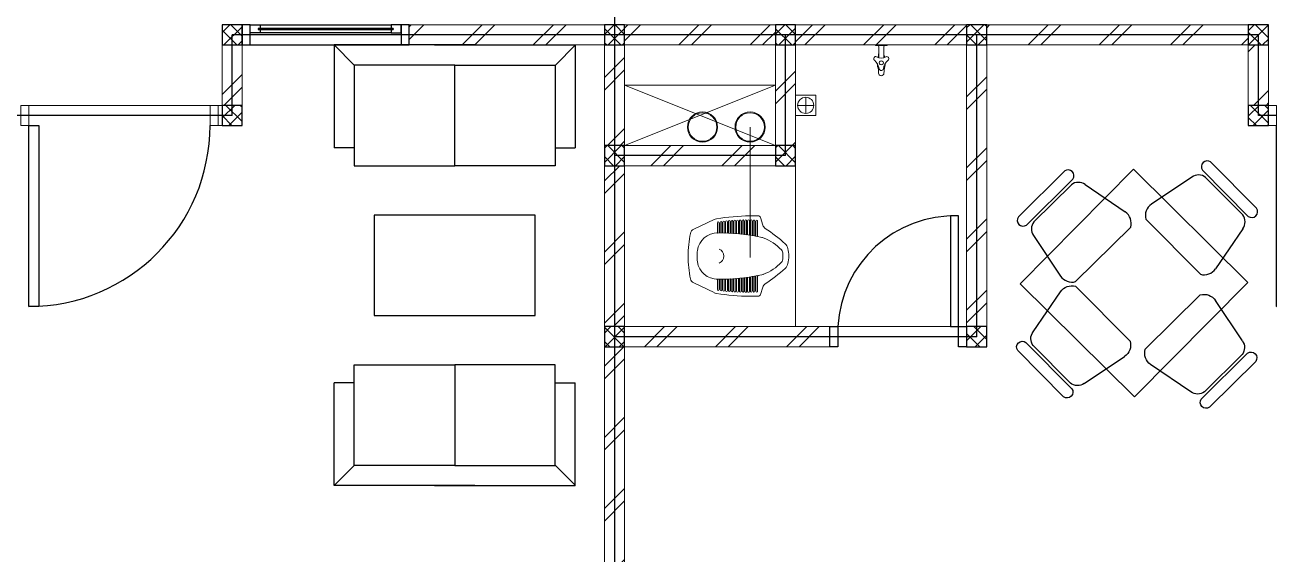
# Model space of a CAD drawing. Header units: millimetres. Extents: x -324 to 75, y -297 to 212.
# Drawn here: x -215.52 to -209.34, y 185.56 to 188.19 of the extents above; entities that cross this region are included whole.
import ezdxf

# ---------------------------------------------------------------- set-up
doc = ezdxf.new("R2010")
doc.units = ezdxf.units.MM
for name, color, linetype, lineweight in [('ars', 11, 'Continuous', 0), ('KOL', 1, 'Continuous', 30), ('KOLOM', 4, 'Continuous', 9), ('lan', 7, 'Continuous', 15), ('SANITAIR', 15, 'Continuous', 9), ('tem', 5, 'Continuous', 20), ('u', 6, 'Continuous', 20)]:
    doc.layers.add(name, color=color, linetype=linetype, lineweight=lineweight)
doc.layers.add('as', color=1, linetype='Continuous', plot=False)
doc.layers.add('FURNITURE', color=68, linetype='Continuous')
doc.layers.add('Kusen', color=30, linetype='Continuous')
doc.styles.add('ATTR', font='romans.shx', dxfattribs={"width": 0.8, "height": 0.56})

# ---------------------------------------------------------------- blocks, each defined once
blk = doc.blocks.new('P-90')
at = {"layer": 'Kusen'}
blk.add_lwpolyline([(374.6908, -21.5979), (374.7408, -21.5979), (374.7408, -22.4979), (374.6908, -22.4979)], close=True, dxfattribs=at)
at = {"layer": 'Kusen', "lineweight": 9}
for points in [[(373.8008, -22.4979), (373.8408, -22.4979), (373.8408, -22.5979), (373.8008, -22.5979)], [(374.7408, -22.4979), (374.7808, -22.4979), (374.7808, -22.5979), (374.7408, -22.5979)]]:
    blk.add_lwpolyline(points, close=True, dxfattribs=at)
at = {"layer": 'Kusen'}
blk.add_arc((374.7408, -22.4979), 0.9, 90, 180, dxfattribs=at)
blk = doc.blocks.new('tamu02')
at = {"linetype": 'Continuous'}
for points in [[(-0.5005, 1.2448), (-0.5998, 1.3453)], [(0.1005, 1.3453), (-0.5985, 1.3453), (-0.5985, 0.8339)], [(-0.0993, 1.3453), (0.5998, 1.3453), (0.5998, 0.8339)], [(0.5005, 1.2448), (0.5998, 1.3453)], [(-0.4993, 0.7444), (0, 0.7444), (0, 1.2448), (-0.4993, 1.2448), (-0.4993, 0.7444)], [(0.5005, 0.7444), (0, 0.7444), (0, 1.2448), (0.5005, 1.2448), (0.5005, 0.7444)], [(-0.4993, 0.8339), (-0.5985, 0.8339)], [(0.5005, 0.8339), (0.5998, 0.8339)], [(-0.4993, -0.2444), (0, -0.2444), (0, -0.7448), (-0.4993, -0.7448), (-0.4993, -0.2444)], [(0.5005, -0.2444), (0, -0.2444), (0, -0.7448), (0.5005, -0.7448), (0.5005, -0.2444)], [(0.1005, -0.8453), (-0.5985, -0.8453), (-0.5985, -0.3339)], [(-0.4993, -0.3339), (-0.5985, -0.3339)], [(-0.0993, -0.8453), (0.5998, -0.8453), (0.5998, -0.3339)], [(0.5005, -0.3339), (0.5998, -0.3339)], [(-0.5005, -0.7448), (-0.5998, -0.8453)], [(0.5005, -0.7448), (0.5998, -0.8453)]]:
    blk.add_lwpolyline(points, dxfattribs=at)
blk.add_lwpolyline([(0.4, 0.5), (0.4, 0), (-0.4, 0), (-0.4, 0.5), (0.4, 0.5)])
blk = doc.blocks.new('T. J2')
at = {"layer": 'Kusen'}
for p, q in [((-0.3692, 0.1), (0.2808, 0.1)), ((-0.4192, 0), (0.3308, 0)), ((0.2808, 0.06), (-0.3692, 0.06))]:
    blk.add_line(p, q, dxfattribs=at)
for points in [[(-0.4592, 0), (-0.4192, 0), (-0.4192, 0.1), (-0.4592, 0.1)], [(0.3308, 0), (0.3708, 0), (0.3708, 0.1), (0.3308, 0.1)]]:
    blk.add_lwpolyline(points, close=True, dxfattribs=at)
for points in [[(-0.3692, 0.0775), (-0.3692, 0.06), (-0.4192, 0.06), (-0.4192, 0.1), (-0.3692, 0.1), (-0.3692, 0.0825), (-0.3792, 0.0825), (-0.3792, 0.0775), (-0.3692, 0.0775)], [(0.2808, 0.0775), (0.2808, 0.06), (0.3308, 0.06), (0.3308, 0.1), (0.2808, 0.1), (0.2808, 0.0825), (0.2908, 0.0825), (0.2908, 0.0775), (0.2808, 0.0775)]]:
    blk.add_lwpolyline(points, dxfattribs=at)
at = {"layer": 'Kusen', "color": 141}
blk.add_lwpolyline([(-0.3792, 0.0775), (0.2908, 0.0775), (0.2908, 0.0825), (-0.3792, 0.0825)], close=True, dxfattribs=at)
blk = doc.blocks.new('K 10.10')
at = {"layer": 'ars'}
h = blk.add_hatch(dxfattribs=at)
h.set_pattern_fill('_USER', color=256, scale=0.05, angle=45, double=1, pattern_type=0)
h.set_pattern_definition([(45, (0, 0), (-0.035355339, 0.035355339), []), (135, (0, 0), (-0.035355339, -0.035355339), [])])
h.paths.add_polyline_path([(1560.5383, 1380.4069), (1560.6383, 1380.4069), (1560.6383, 1380.5069), (1560.5383, 1380.5069)])
at = {"layer": 'KOL'}
blk.add_lwpolyline([(1560.5383, 1380.4069), (1560.6383, 1380.4069), (1560.6383, 1380.5069), (1560.5383, 1380.5069)], close=True, dxfattribs=at)
blk = doc.blocks.new('typikal-1a')
at = {"layer": 'as'}
for p, q in [((0, 5.5), (1.9, 5.5)), ((1.9, 5.1), (1.9, 5.5)), ((1.9, 5.1), (3, 5.1))]:
    blk.add_line(p, q, dxfattribs=at)
at = {"layer": 'lan'}
blk.add_line((2.91, 5.15), (2.01, 5.15), dxfattribs=at)
at = {"layer": 'tem'}
for points in [[(1.02, 5.45), (0.05, 5.45), (0.05, 5.55), (1.02, 5.55)], [(0.05, 2.85), (-0.05, 2.85), (-0.05, 5.45), (0.05, 5.45)], [(1.95, 5.45), (1.85, 5.45), (1.85, 5.15), (1.95, 5.15)], [(1.97, 5.15), (1.95, 5.15), (1.95, 5.05), (1.97, 5.05)]]:
    blk.add_lwpolyline(points, close=True, dxfattribs=at)
at = {"layer": 'FURNITURE'}
blk.add_blockref('tamu02', (0.7934, 4.1047), dxfattribs=at)
at = {"layer": 'KOLOM', "extrusion": (0, 0, -1), "zscale": -1}
for p in [(-1560.5883, -1374.9569), (-1562.4883, -1374.9569), (-1562.4883, -1375.3569)]:
    blk.add_blockref('K 10.10', p, dxfattribs=at)
at = {"layer": 'Kusen', "xscale": -1}
blk.add_blockref('T. J2', (1.3908, 5.45), dxfattribs=at)
at = {"layer": 'Kusen', "xscale": -1, "rotation": 180}
blk.add_blockref('P-90', (-371.8308, -17.4479), dxfattribs=at)
blk = doc.blocks.new('KRAN ATAS')
for p, q in [((-0.0198, 0), (0, 0)), ((-0.0198, -0.0015), (-0.0198, 0)), ((0.0198, 0), (0, 0)), ((0.0198, -0.0015), (0.0198, 0)), ((-0.0193, -0.002), (0, -0.002)), ((-0.0087, -0.006), (-0.0087, -0.0441)), ((0.0193, -0.002), (0, -0.002)), ((0.0087, -0.006), (0.0087, -0.0441))]:
    blk.add_line(p, q)
for centre, radius, start, end in [((-0.0188, -0.0464), 0.00682, 67.5786, 152.7397), ((-0.0193, -0.0015), 0.0005, 180, 270), ((0, -0.0187), 0.0268, 232.9628, 307.0372), ((-0.0127, -0.006), 0.004, 0, 90), ((0.0743, -0.0604), 0.0878, 163.7486, 168.4446), ((-0.0388, -0.0275), 0.03, 343.7486, 0), ((0.0127, -0.006), 0.004, 90, 180), ((0.0388, -0.0275), 0.03, 180, 196.2514), ((-0.0743, -0.0604), 0.0878, 11.5554, 16.2514), ((0.0188, -0.0464), 0.00682, 27.2603, 112.4214), ((0.0193, -0.0015), 0.0005, 270, 0), ((-0.0191, -0.047), 0.00682, 147.2603, 232.4214), ((-0.0514, -0.0871), 0.0447, 7.4918, 50.9581), ((0.0743, -0.0604), 0.0878, 182.0552, 189.0251), ((-0.0892, -0.0965), 0.08, 0.3555, 16.2023), ((-0.0004, -0.0613), 0.0068, 86.5771, 273.4229), ((-0.0003, -0.0804), 0.00682, 187.5786, 272.7397), ((0.0004, -0.0613), 0.0068, 266.5771, 93.4229), ((0.0003, -0.0804), 0.00682, 267.2603, 352.4214), ((0.0514, -0.0871), 0.0447, 129.0419, 172.5082), ((0.0892, -0.0965), 0.08, 163.7977, 179.6445), ((-0.0743, -0.0604), 0.0878, 350.9749, 357.9448), ((0.0191, -0.047), 0.00682, 307.5786, 32.7397), ((-0.0004, -0.0965), 0.0088, 176.8553, 272.6444), ((0.0004, -0.0965), 0.0088, 267.3556, 3.1447)]:
    blk.add_arc(centre, radius, start, end)
blk = doc.blocks.new('AVOOR')
blk.add_lwpolyline([(-21.8185, -71.5914), (-21.9185, -71.5914), (-21.9185, -71.4914), (-21.8185, -71.4914)], close=True)
for points in [[(-21.8685, -71.5014), (-21.8685, -71.5814)], [(-21.9085, -71.5414), (-21.8285, -71.5414)]]:
    blk.add_lwpolyline(points)
blk.add_circle((-21.8685, -71.5414), 0.04)
blk = doc.blocks.new('CL J D')
for p, q in [((0.306, 0.1938), (0.3479, 0.1938)), ((0.0275, 0.1273), (0.1283, 0.1756)), ((0.145, 0.1598), (0.145, 0.1109)), ((0.1539, 0.1598), (0.1539, 0.1111)), ((0.1587, 0.1615), (0.1587, 0.1111)), ((0.1676, 0.1615), (0.1676, 0.1111)), ((0.1723, 0.1631), (0.1723, 0.1111)), ((0.1812, 0.1631), (0.1812, 0.1109)), ((0.186, 0.1645), (0.186, 0.1109)), ((0.1949, 0.1645), (0.1949, 0.1105)), ((0.1996, 0.1657), (0.1996, 0.1105)), ((0.2085, 0.1657), (0.2085, 0.11)), ((0.2133, 0.1667), (0.2133, 0.11)), ((0.2222, 0.1667), (0.2222, 0.1092)), ((0.2269, 0.1676), (0.2269, 0.1092)), ((0.2358, 0.1676), (0.2358, 0.1082)), ((0.2406, 0.1682), (0.2406, 0.1082)), ((0.2495, 0.1682), (0.2495, 0.107)), ((0.2542, 0.1687), (0.2542, 0.107)), ((0.2631, 0.1687), (0.2631, 0.1056)), ((0.2679, 0.169), (0.2679, 0.1056)), ((0.2768, 0.169), (0.2768, 0.104)), ((0.2815, 0.1692), (0.2815, 0.104)), ((0.2904, 0.1692), (0.2904, 0.1022)), ((0.2952, 0.1691), (0.2952, 0.1022)), ((0.3041, 0.1691), (0.3041, 0.1003)), ((0.3088, 0.1689), (0.3088, 0.1003)), ((0.3177, 0.1689), (0.3177, 0.0981)), ((0.3225, 0.1685), (0.3225, 0.0981)), ((0.3314, 0.1685), (0.3314, 0.0957)), ((0.3361, 0.1679), (0.3361, 0.0957)), ((0.345, 0.1679), (0.345, 0.093)), ((0.3709, 0.1476), (0.3594, 0.1853)), ((0.145, -0.1722), (0.145, -0.1234)), ((0.1539, -0.1722), (0.1539, -0.1236)), ((0.1587, -0.174), (0.1587, -0.1236)), ((0.1676, -0.174), (0.1676, -0.1236)), ((0.1723, -0.1756), (0.1723, -0.1236)), ((0.1812, -0.1756), (0.1812, -0.1234)), ((0.186, -0.177), (0.186, -0.1234)), ((0.1949, -0.177), (0.1949, -0.123)), ((0.1996, -0.1782), (0.1996, -0.123)), ((0.2085, -0.1782), (0.2085, -0.1224)), ((0.2133, -0.1792), (0.2133, -0.1224)), ((0.2222, -0.1792), (0.2222, -0.1216)), ((0.2269, -0.18), (0.2269, -0.1216)), ((0.2358, -0.18), (0.2358, -0.1206)), ((0.2406, -0.1807), (0.2406, -0.1206)), ((0.2495, -0.1807), (0.2495, -0.1195)), ((0.2542, -0.1812), (0.2542, -0.1195)), ((0.2631, -0.1812), (0.2631, -0.1181)), ((0.2679, -0.1815), (0.2679, -0.1181)), ((0.2768, -0.1815), (0.2768, -0.1165)), ((0.2815, -0.1816), (0.2815, -0.1165)), ((0.2904, -0.1816), (0.2904, -0.1147)), ((0.2952, -0.1816), (0.2952, -0.1147)), ((0.3041, -0.1816), (0.3041, -0.1127)), ((0.3088, -0.1813), (0.3088, -0.1127)), ((0.3177, -0.1813), (0.3177, -0.1105)), ((0.3225, -0.1809), (0.3225, -0.1105)), ((0.3314, -0.1809), (0.3314, -0.1081)), ((0.3361, -0.1803), (0.3361, -0.1081)), ((0.345, -0.1803), (0.345, -0.1055)), ((0.0275, -0.1398), (0.1283, -0.188)), ((0.3709, -0.16), (0.3594, -0.1977)), ((0.306, -0.2062), (0.3479, -0.2062))]:
    blk.add_line(p, q)
for centre, radius, start, end in [((0.3183, -0.8979), 1.0917, 90.64465, 99.35641), ((0.3479, 0.1818), 0.012, 16.98371, 90), ((0.0403, 0.1006), 0.0297, 115.58841, 167.907), ((0.1462, 0.1381), 0.0415, 97.43664, 115.58841), ((0.1495, 0.1598), 0.00445, 0, 180), ((0.1631, 0.1615), 0.00445, 0, 180), ((0.1768, 0.1631), 0.00445, 0, 180), ((0.1904, 0.1645), 0.00445, 0, 180), ((0.2041, 0.1657), 0.00445, 0, 180), ((0.2177, 0.1667), 0.00445, 0, 180), ((0.2314, 0.1676), 0.00445, 0, 180), ((0.245, 0.1682), 0.00445, 0, 180), ((0.2587, 0.1687), 0.00445, 0, 180), ((0.2723, 0.169), 0.00445, 0, 180), ((0.286, 0.1692), 0.00445, 0, 180), ((0.2996, 0.1691), 0.00445, 0, 180), ((0.3133, 0.1689), 0.00445, 0, 180), ((0.3269, 0.1685), 0.00445, 0, 180), ((0.3406, 0.1679), 0.00445, 0, 180), ((0.3992, 0.1563), 0.0297, 196.98371, 236.58705), ((-0.0629, -0.5443), 0.8096, 47.75416, 56.58705), ((0.5098, 0), 0.5098, 167.907, 180.70014), ((0.1458, 0.0077), 0.1009, 89.36458, 171.9631), ((0.1427, 0.1109), 0.00237, 271.71865, 0), ((0.1639, -0.8282), 0.9369, 77.60377, 91.04193), ((0.1563, 0.1111), 0.00237, 180, 0), ((0.17, 0.1111), 0.00237, 180, 0), ((0.1836, 0.1109), 0.00237, 180, 0), ((0.1973, 0.1105), 0.00237, 180, 0), ((0.2109, 0.11), 0.00237, 180, 0), ((0.2246, 0.1092), 0.00237, 180, 0), ((0.2382, 0.1082), 0.00237, 180, 0), ((0.2519, 0.107), 0.00237, 180, 0), ((0.2655, 0.1056), 0.00237, 180, 0), ((0.2792, 0.104), 0.00237, 180, 0), ((0.2928, 0.1022), 0.00237, 180, 0), ((0.3064, 0.1003), 0.00237, 180, 0), ((0.3201, 0.0981), 0.00237, 180, 0), ((0.3337, 0.0957), 0.00237, 180, 0), ((0.3474, 0.093), 0.00237, 180, 258.7357), ((0.3518, 0.0291), 0.0593, 68.96955, 77.12628), ((0.2831, -0.1497), 0.2509, 43.87855, 68.96955), ((0.1995, 0.0001), 0.1551, 171.9445, 182.3259), ((0.1409, -0.0052), 0.0359, 358.3993, 69.7102), ((0.4511, 0.0118), 0.0178, 9.30537, 43.87855), ((0.3402, -0.0063), 0.1302, 0.0418, 9.30537), ((0.4495, 0.0199), 0.0475, 13.4838, 47.75416), ((0.3402, -0.0063), 0.1598, 0.03404, 13.4838), ((0.5098, -0.0125), 0.5098, 179.29986, 192.093), ((0.1995, -0.0125), 0.1551, 177.6741, 188.0555), ((0.1458, -0.0202), 0.1009, 188.0369, 270.63542), ((0.1409, -0.0072), 0.0359, 290.2898, 1.6007), ((0.2831, 0.1372), 0.2509, 291.03045, 316.12145), ((0.4511, -0.0243), 0.0178, 316.12145, 350.69463), ((0.3402, -0.0061), 0.1302, 350.69463, 359.9582), ((0.4495, -0.0323), 0.0475, 312.24584, 346.5162), ((0.3402, -0.0061), 0.1598, 346.5162, 359.96596), ((0.0403, -0.113), 0.0297, 192.093, 244.41159), ((0.1427, -0.1234), 0.00237, 0, 88.28135), ((0.1639, 0.8157), 0.9369, 268.95807, 282.39623), ((0.1563, -0.1236), 0.00237, 0, 180), ((0.17, -0.1236), 0.00237, 0, 180), ((0.1836, -0.1234), 0.00237, 0, 180), ((0.1973, -0.123), 0.00237, 0, 180), ((0.2109, -0.1224), 0.00237, 0, 180), ((0.2246, -0.1216), 0.00237, 0, 180), ((0.2382, -0.1206), 0.00237, 0, 180), ((0.2519, -0.1195), 0.00237, 0, 180), ((0.2655, -0.1181), 0.00237, 0, 180), ((0.2792, -0.1165), 0.00237, 0, 180), ((0.2928, -0.1147), 0.00237, 0, 180), ((0.3064, -0.1127), 0.00237, 0, 180), ((0.3201, -0.1105), 0.00237, 0, 180), ((0.3337, -0.1081), 0.00237, 0, 180), ((0.3474, -0.1055), 0.00237, 101.2643, 180), ((0.3518, -0.0415), 0.0593, 282.87372, 291.03045), ((-0.0629, 0.5318), 0.8096, 303.41295, 312.24584), ((0.1495, -0.1722), 0.00445, 180, 0), ((0.1631, -0.174), 0.00445, 180, 0), ((0.1768, -0.1756), 0.00445, 180, 0), ((0.1904, -0.177), 0.00445, 180, 0), ((0.2041, -0.1782), 0.00445, 180, 0), ((0.2177, -0.1792), 0.00445, 180, 0), ((0.2314, -0.18), 0.00445, 180, 0), ((0.245, -0.1807), 0.00445, 180, 0), ((0.2587, -0.1812), 0.00445, 180, 0), ((0.2723, -0.1815), 0.00445, 180, 0), ((0.286, -0.1816), 0.00445, 180, 0), ((0.2996, -0.1816), 0.00445, 180, 0), ((0.3133, -0.1813), 0.00445, 180, 0), ((0.3269, -0.1809), 0.00445, 180, 0), ((0.3406, -0.1803), 0.00445, 180, 0), ((0.3992, -0.1687), 0.0297, 123.41295, 163.01629), ((0.1462, -0.1506), 0.0415, 244.41159, 262.56336), ((0.3183, 0.8854), 1.0917, 260.64359, 269.35535), ((0.3479, -0.1942), 0.012, 270, 343.01629)]:
    blk.add_arc(centre, radius, start, end)
blk = doc.blocks.new('P.60')
at = {"layer": 'Kusen'}
for points in [[(1472.8348, 997.5354), (1472.8748, 997.5354), (1472.8748, 997.4354), (1472.8348, 997.4354)], [(1473.4748, 997.5354), (1473.5148, 997.5354), (1473.5148, 997.4354), (1473.4748, 997.4354)], [(1472.8748, 996.8854), (1472.9148, 996.8854), (1472.9148, 997.4354), (1472.8748, 997.4354)]]:
    blk.add_lwpolyline(points, close=True, dxfattribs=at)
blk.add_arc((1472.8948, 997.4658), 0.5808, 268.02661, 356.99428, dxfattribs=at)
blk = doc.blocks.new('Manager Chair')
for p, q in [((6.793595, 0), (-6.793595, 0)), ((6.793595, -2.40006), (-6.793595, -2.40006)), ((-7.308135, -5), (-9.242845, -14.93924)), ((5.764665, -3), (-5.250155, -3)), ((7.82266, -5), (9.757352, -14.93924)), ((-7.822645, -18), (8.337156, -18))]:
    blk.add_line(p, q)
for centre, radius, start, end in [((-6.608415, -1.20003), 1.214231, 98.77222, 261.2278), ((6.608435, -1.20003), 1.214228, 278.7714, 81.22861), ((-4.915795, -5.40289), 2.426032, 97.92188, 170.4409), ((5.430285, -5.40292), 2.42607, 9.559852, 82.07782), ((-6.352795, -15.45813), 2.936262, 169.8216, 239.9611), ((6.867295, -15.45813), 2.936262, 300.0388, 10.17842)]:
    blk.add_arc(centre, radius, start, end)
at = {"style": 'ATTR', "width": 0.8, "flags": 9}
blk.add_attdef('ESTCODE', (0, 0), '', height=0.003816, dxfattribs=at)
blk = doc.blocks.new('mj makan')
blk.add_lwpolyline([(-0.0055, 1.1314), (0.5629, 0.5684), (0, 0), (-0.5684, 0.5629)], close=True)
for p, xscale, yscale, zscale, rotation in [((-0.4923, 1.0685), -0.02383953608250516, 0.02383953608250516, 0.02383953608250516, 44.72219960516194), ((0.4614, 1.0156), -0.02383953608250517, 0.02383953608250517, 0.02383953608250517, 314.7221996051619)]:
    blk.add_blockref('Manager Chair', p, dxfattribs=dict(xscale=xscale, yscale=yscale, zscale=zscale, rotation=rotation))
at = {"extrusion": (0, 0, -1)}
for p, xscale, yscale, zscale, rotation in [((-0.457, 0.1222), -0.02383953608250516, 0.02383953608250516, -0.02383953608250516, 135.277800394838), ((0.4971, 0.0786), -0.0238395360825052, 0.0238395360825052, -0.0238395360825052, 225.2778003948382)]:
    blk.add_blockref('Manager Chair', p, dxfattribs=dict(at, xscale=xscale, yscale=yscale, zscale=zscale, rotation=rotation))
blk = doc.blocks.new('A-4')
at = {"layer": 'ars'}
h = blk.add_hatch(dxfattribs=at)
h.set_pattern_fill('TEMBOK', color=256, scale=0.25)
h.set_pattern_definition([(45, (62.8838, -3.42464), (-0.1767767, 0.1767767), []), (45, (62.9463, -3.42464), (-0.1767767, 0.1767767), [])])
h.paths.add_polyline_path([(30.95, 48.7), (29.98, 48.7), (29.98, 48.6), (30.95, 48.6)])
h = blk.add_hatch(dxfattribs=at)
h.set_pattern_fill('TEMBOK', color=256, scale=0.25)
h.set_pattern_definition([(45, (74.2138, -3.42464), (-0.1767767, 0.1767767), []), (45, (74.2763, -3.42464), (-0.1767767, 0.1767767), [])])
h.paths.add_polyline_path([(31.8, 48.7), (31.05, 48.7), (31.05, 48.6), (31.8, 48.6)])
h = blk.add_hatch(dxfattribs=at)
h.set_pattern_fill('TEMBOK', color=256, scale=0.25)
h.set_pattern_definition([(45, (73.3638, -3.42464), (-0.1767767, 0.1767767), []), (45, (73.4263, -3.42464), (-0.1767767, 0.1767767), [])])
h.paths.add_polyline_path([(32.75, 48.7), (31.9, 48.7), (31.9, 48.6), (32.75, 48.6)])
h = blk.add_hatch(dxfattribs=at)
h.set_pattern_fill('TEMBOK', color=256, scale=0.25)
h.set_pattern_definition([(45, (72.4138, -3.42464), (-0.1767767, 0.1767767), []), (45, (72.4763, -3.42464), (-0.1767767, 0.1767767), [])])
h.paths.add_polyline_path([(34.15, 48.7), (32.85, 48.7), (32.85, 48.6), (34.15, 48.6)])
h = blk.add_hatch(dxfattribs=at)
h.set_pattern_fill('TEMBOK', color=256, scale=0.25)
h.set_pattern_definition([(45, (62.8338, -7.12464), (-0.1767767, 0.1767767), []), (45, (62.8963, -7.12464), (-0.1767767, 0.1767767), [])])
h.paths.add_polyline_path([(29.05, 48.6), (29.15, 48.6), (29.15, 48.3), (29.05, 48.3)])
h = blk.add_hatch(dxfattribs=at)
h.set_pattern_fill('TEMBOK', color=256, scale=0.25)
h.set_pattern_definition([(45, (73.3338, -6.92464), (-0.1767767, 0.1767767), []), (45, (73.3963, -6.92464), (-0.1767767, 0.1767767), [])])
h.paths.add_polyline_path([(30.95, 48.6), (31.05, 48.6), (31.05, 48.1), (30.95, 48.1)])
h = blk.add_hatch(dxfattribs=at)
h.set_pattern_fill('TEMBOK', color=256, scale=0.25)
h.set_pattern_definition([(45, (72.4838, -6.92464), (-0.1767767, 0.1767767), []), (45, (72.5463, -6.92464), (-0.1767767, 0.1767767), [])])
h.paths.add_polyline_path([(31.8, 48.6), (31.9, 48.6), (31.9, 48.1), (31.8, 48.1)])
h = blk.add_hatch(dxfattribs=at)
h.set_pattern_fill('TEMBOK', color=256, scale=0.25)
h.set_pattern_definition([(45, (71.5338, -6.02464), (-0.1767767, 0.1767767), []), (45, (71.5963, -6.02464), (-0.1767767, 0.1767767), [])])
h.paths.add_polyline_path([(32.75, 48.6), (32.85, 48.6), (32.85, 47.2), (32.75, 47.2)])
h = blk.add_hatch(dxfattribs=at)
h.set_pattern_fill('TEMBOK', color=256, scale=0.25)
h.set_pattern_definition([(45, (70.1338, -7.12464), (-0.1767767, 0.1767767), []), (45, (70.1963, -7.12464), (-0.1767767, 0.1767767), [])])
h.paths.add_polyline_path([(34.15, 48.6), (34.25, 48.6), (34.25, 48.3), (34.15, 48.3)])
h = blk.add_hatch(dxfattribs=at)
h.set_pattern_fill('TEMBOK', color=256, scale=0.25)
h.set_pattern_definition([(45, (74.2138, -2.82464), (-0.1767767, 0.1767767), []), (45, (74.2763, -2.82464), (-0.1767767, 0.1767767), [])])
h.paths.add_polyline_path([(31.8, 48.1), (31.05, 48.1), (31.05, 48), (31.8, 48)])
h = blk.add_hatch(dxfattribs=at)
h.set_pattern_fill('TEMBOK', color=256, scale=0.25)
h.set_pattern_definition([(45, (73.3338, -6.02464), (-0.1767767, 0.1767767), []), (45, (73.3963, -6.02464), (-0.1767767, 0.1767767), [])])
h.paths.add_polyline_path([(30.95, 48), (31.05, 48), (31.05, 47.2), (30.95, 47.2)])
h = blk.add_hatch(dxfattribs=at)
h.set_pattern_fill('TEMBOK', color=256, scale=0.25)
h.set_pattern_definition([(45, (74.2138, -1.92464), (-0.1767767, 0.1767767), []), (45, (74.2763, -1.92464), (-0.1767767, 0.1767767), [])])
h.paths.add_polyline_path([(32.07, 47.2), (31.05, 47.2), (31.05, 47.1), (32.07, 47.1)])
h = blk.add_hatch(dxfattribs=at)
h.set_pattern_fill('TEMBOK', color=256, scale=0.25)
h.set_pattern_definition([(45, (73.3338, -4.82464), (-0.1767767, 0.1767767), []), (45, (73.3963, -4.82464), (-0.1767767, 0.1767767), [])])
h.paths.add_polyline_path([(30.95, 47.1), (31.05, 47.1), (31.05, 46), (30.95, 46)])
for centre, radius in [((31.4375, 48.1922), 0.075), ((31.4375, 48.1922), 0.071), ((31.674, 48.1922), 0.075), ((31.674, 48.1922), 0.071)]:
    blk.add_circle(centre, radius, dxfattribs=at)
at = {"layer": 'as'}
for p, q in [((31, 56.25), (31, 43.15)), ((34.2, 48.65), (31, 48.65)), ((31.85, 48.05), (31.85, 48.65)), ((32.8, 47.15), (32.8, 48.65)), ((34.2, 48.25), (34.2, 48.65)), ((35.3, 48.25), (34.2, 48.25)), ((31.85, 48.05), (31, 48.05)), ((32.8, 47.15), (31, 47.15))]:
    blk.add_line(p, q, dxfattribs=at)
at = {"layer": 'lan'}
for p, q in [((31.9, 48), (31.9, 47.2)), ((32.11, 47.2), (32.67, 47.2))]:
    blk.add_line(p, q, dxfattribs=at)
at = {"layer": 'tem'}
for points in [[(31.05, 48.7), (31.8, 48.7), (31.8, 48.6), (31.05, 48.6)], [(32.75, 48.7), (31.9, 48.7), (31.9, 48.6), (32.75, 48.6)], [(34.15, 48.7), (32.85, 48.7), (32.85, 48.6), (34.15, 48.6)], [(31.8, 48.6), (31.9, 48.6), (31.9, 48.1), (31.8, 48.1)], [(32.75, 48.6), (32.85, 48.6), (32.85, 47.2), (32.75, 47.2)], [(34.25, 48.6), (34.15, 48.6), (34.15, 48.3), (34.25, 48.3)], [(31.8, 48), (31.05, 48), (31.05, 48.1), (31.8, 48.1)], [(32.07, 47.1), (31.05, 47.1), (31.05, 47.2), (32.07, 47.2)]]:
    blk.add_lwpolyline(points, close=True, dxfattribs=at)
at = {"layer": 'FURNITURE', "rotation": 180}
blk.add_blockref('mj makan', (33.5795, 47.9819), dxfattribs=at)
at = {"layer": 'KOLOM', "extrusion": (0, 0, -1), "xscale": -1, "zscale": -1}
for p in [(1529.5883, -1331.8069), (1528.7383, -1331.8069), (1527.7883, -1331.8069), (1526.3883, -1331.8069), (1526.3883, -1332.2069), (1529.5883, -1332.4069), (1528.7383, -1332.4069), (1529.5883, -1333.3069), (1527.7883, -1333.3069)]:
    blk.add_blockref('K 10.10', p, dxfattribs=at)
at = {"layer": 'Kusen', "rotation": 180}
for name, p in [('P-90', (409.0308, 25.7021)), ('P.60', (1505.5848, 1044.6354))]:
    blk.add_blockref(name, p, dxfattribs=at)
at = {"layer": 'lan', "xscale": -1}
blk.add_blockref('typikal-1a', (31, 43.15), dxfattribs=at)
at = {"layer": 'SANITAIR', "extrusion": (0, 0, -1), "xscale": 1.450644103627577, "yscale": 1.450644103627582, "zscale": -1.450644103627577, "rotation": 0.03865591531159589}
blk.add_blockref('KRAN ATAS', (-32.326, 48.6), dxfattribs=at)
at = {"layer": 'SANITAIR', "xscale": -1}
blk.add_blockref('AVOOR', (10.0819, 119.8414), dxfattribs=at)
at = {"layer": 'SANITAIR', "extrusion": (0, 0, -1), "xscale": -1, "zscale": -1}
blk.add_blockref('CL J D', (-31.3665, 47.5568), dxfattribs=at)

msp = doc.modelspace()

# ---------------------------------------------------------------- linework, layer by layer
at = {"layer": 'u'}
for points in [[(-212.5419, 187.8939), (-211.7915, 187.5944)], [(-212.5419, 187.5939), (-211.7919, 187.8939)], [(-212.5419, 187.8939), (-211.7919, 187.8939)], [(-211.9179, 187.6861), (-211.9179, 187.0375)]]:
    msp.add_lwpolyline(points, dxfattribs=at)

# ---------------------------------------------------------------- block references
msp.add_blockref('A-4', (-243.5919, 139.4939))

doc.saveas('drawing.dxf')
